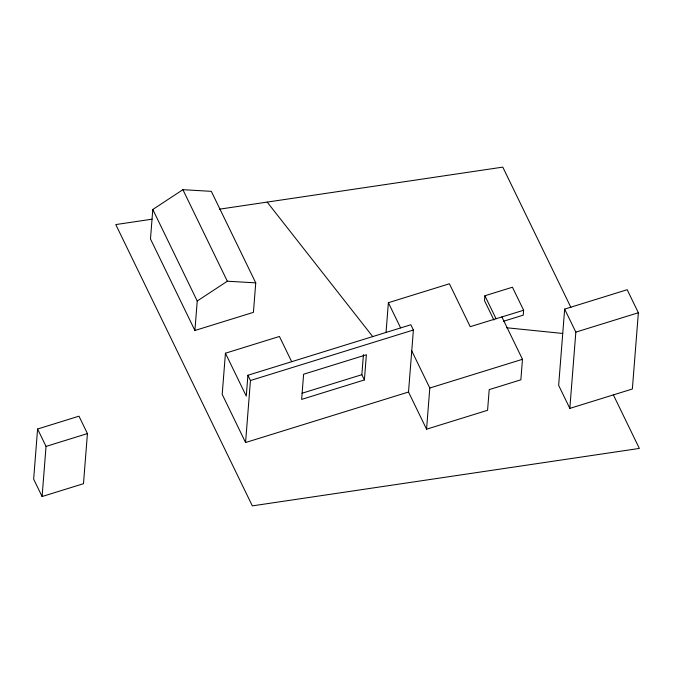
<?xml version="1.0" encoding="UTF-8"?>
<svg xmlns="http://www.w3.org/2000/svg" width="673" height="673" viewBox="0 0 673 673"><rect width="100%" height="100%" fill="white"/><g stroke="black" fill="none" stroke-linecap="round" stroke-linejoin="round"><path stroke-width="1.01" d="M37.595 429.012L33.65 479.126L42.096 496.523L83.486 483.694L87.431 433.58L78.985 416.183L37.595 429.012L46.042 446.409L42.096 496.523M152.796 209.48L150.483 238.965L194.909 330.485L253.427 312.348L255.748 282.87L211.314 191.342L182.896 189.685L152.796 209.48L197.231 301.008L194.909 330.485M225.438 353.207L222.199 394.378L245.569 442.523L408.511 392.023L413.39 330.006L410.85 324.756L247.908 375.265L246.268 396.103L225.438 353.207L279.43 336.466L291.653 361.645M245.569 442.523L250.449 380.514L247.908 375.265M364.404 379.934L366.381 354.772L303.616 374.23L301.639 399.392L364.404 379.934L361.855 374.693L363.445 354.553M386.033 332.546L388.38 302.699L449.396 283.779L470.225 326.683L523.619 310.245L512.439 287.22L484.897 295.758L484.51 300.663L493.898 320.003M501.873 316.874L522.475 359.298L520.86 379.816L489.204 389.633L487.58 410.286L426.564 429.197L429.803 388.018L411.75 350.843M523.619 310.245L523.232 315.149L503.555 321.248M564.655 309.1L558.649 385.368L569.829 408.393L632.359 389.011L638.366 312.743L627.186 289.718L564.655 309.1L575.836 332.126L569.829 408.393M197.231 301.008L227.331 281.213L255.748 282.87M250.449 380.514L413.39 330.006M46.042 446.409L87.431 433.58M302.076 393.217L361.855 374.693M575.836 332.126L638.366 312.743M429.803 388.018L522.475 359.298M152.073 219.188L115.781 224.572L252.341 505.877L639.35 448.428L613.355 394.874M219.474 209.177L502.79 167.123L570.906 307.435M506.5 327.743L562.746 333.463M267.181 202.102L372.834 336.744M484.897 295.758L496.077 318.783M388.38 302.699L400.603 327.877M408.511 392.023L426.564 429.197M182.896 189.685L227.331 281.213"/></g></svg>
